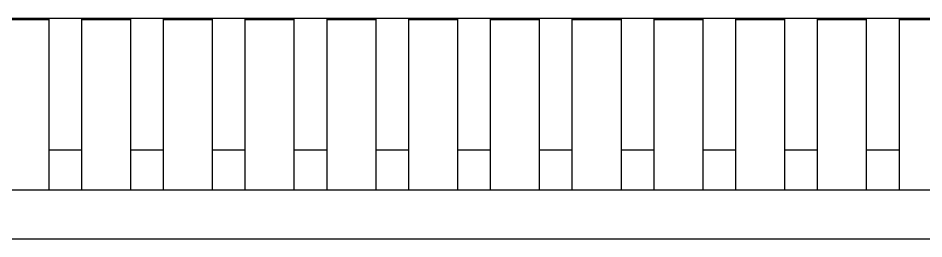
# Model space of a CAD drawing. Header units: inches. Extents: x 246 to 500, y -220 to -17.
# Drawn here: x 451.15 to 456.69, y -142.91 to -141.56 of the extents above; entities that cross this region are included whole.
import ezdxf

# ---------------------------------------------------------------- set-up
doc = ezdxf.new("R2010")
doc.units = ezdxf.units.IN
doc.header["$LTSCALE"] = 1.21
doc.header["$MEASUREMENT"] = 0
doc.layers.get('0').update_dxf_attribs({"linetype": 'CONTINUOUS'})

msp = doc.modelspace()

# ---------------------------------------------------------------- linework, layer by layer
at = {"color": 7, "linetype": 'Continuous'}
for p, q in [((447.34, -141.5565), (468.04, -141.5566)), ((451.34, -141.5665), (451.04, -141.5665)), ((451.34, -142.6065), (451.34, -141.5565)), ((451.54, -142.6065), (451.54, -141.5565)), ((451.84, -141.5665), (451.54, -141.5665)), ((451.84, -142.6065), (451.84, -141.5565)), ((452.04, -142.6065), (452.04, -141.5565)), ((452.34, -141.5665), (452.04, -141.5665)), ((452.34, -142.6065), (452.34, -141.5565)), ((452.54, -142.6065), (452.54, -141.5565)), ((452.84, -141.5665), (452.54, -141.5665)), ((452.84, -142.6065), (452.84, -141.5565)), ((453.04, -142.6065), (453.04, -141.5565)), ((453.34, -141.5665), (453.04, -141.5665)), ((453.34, -142.6065), (453.34, -141.5565)), ((453.54, -142.6065), (453.54, -141.5565)), ((453.84, -141.5665), (453.54, -141.5665)), ((453.84, -142.6065), (453.84, -141.5565)), ((454.04, -142.6066), (454.04, -141.5566)), ((454.34, -141.5666), (454.04, -141.5665)), ((454.34, -142.6066), (454.34, -141.5566)), ((454.54, -142.6066), (454.54, -141.5566)), ((454.84, -141.5666), (454.54, -141.5666)), ((454.84, -142.6066), (454.84, -141.5566)), ((455.04, -142.6066), (455.04, -141.5566)), ((455.34, -141.5666), (455.04, -141.5666)), ((455.34, -142.6066), (455.34, -141.5566)), ((455.54, -142.6066), (455.54, -141.5566)), ((455.84, -141.5666), (455.54, -141.5666)), ((455.84, -142.6066), (455.84, -141.5566)), ((456.04, -142.6066), (456.04, -141.5566)), ((456.34, -141.5666), (456.04, -141.5666)), ((456.34, -142.6066), (456.34, -141.5566)), ((456.54, -142.6066), (456.54, -141.5566)), ((456.84, -141.5666), (456.54, -141.5666)), ((451.54, -142.3634), (451.34, -142.3634)), ((452.04, -142.3634), (451.84, -142.3634)), ((452.54, -142.3634), (452.34, -142.3634)), ((453.04, -142.3634), (452.84, -142.3634)), ((453.54, -142.3634), (453.34, -142.3634)), ((454.04, -142.3634), (453.84, -142.3634)), ((454.54, -142.3634), (454.34, -142.3634)), ((455.04, -142.3634), (454.84, -142.3634)), ((455.54, -142.3634), (455.34, -142.3634)), ((456.04, -142.3634), (455.84, -142.3634)), ((456.54, -142.3634), (456.34, -142.3634)), ((447.33, -142.6065), (468.05, -142.6066)), ((446.35, -142.9065), (469.03, -142.9066))]:
    msp.add_line(p, q, dxfattribs=at)

doc.saveas('drawing.dxf')
